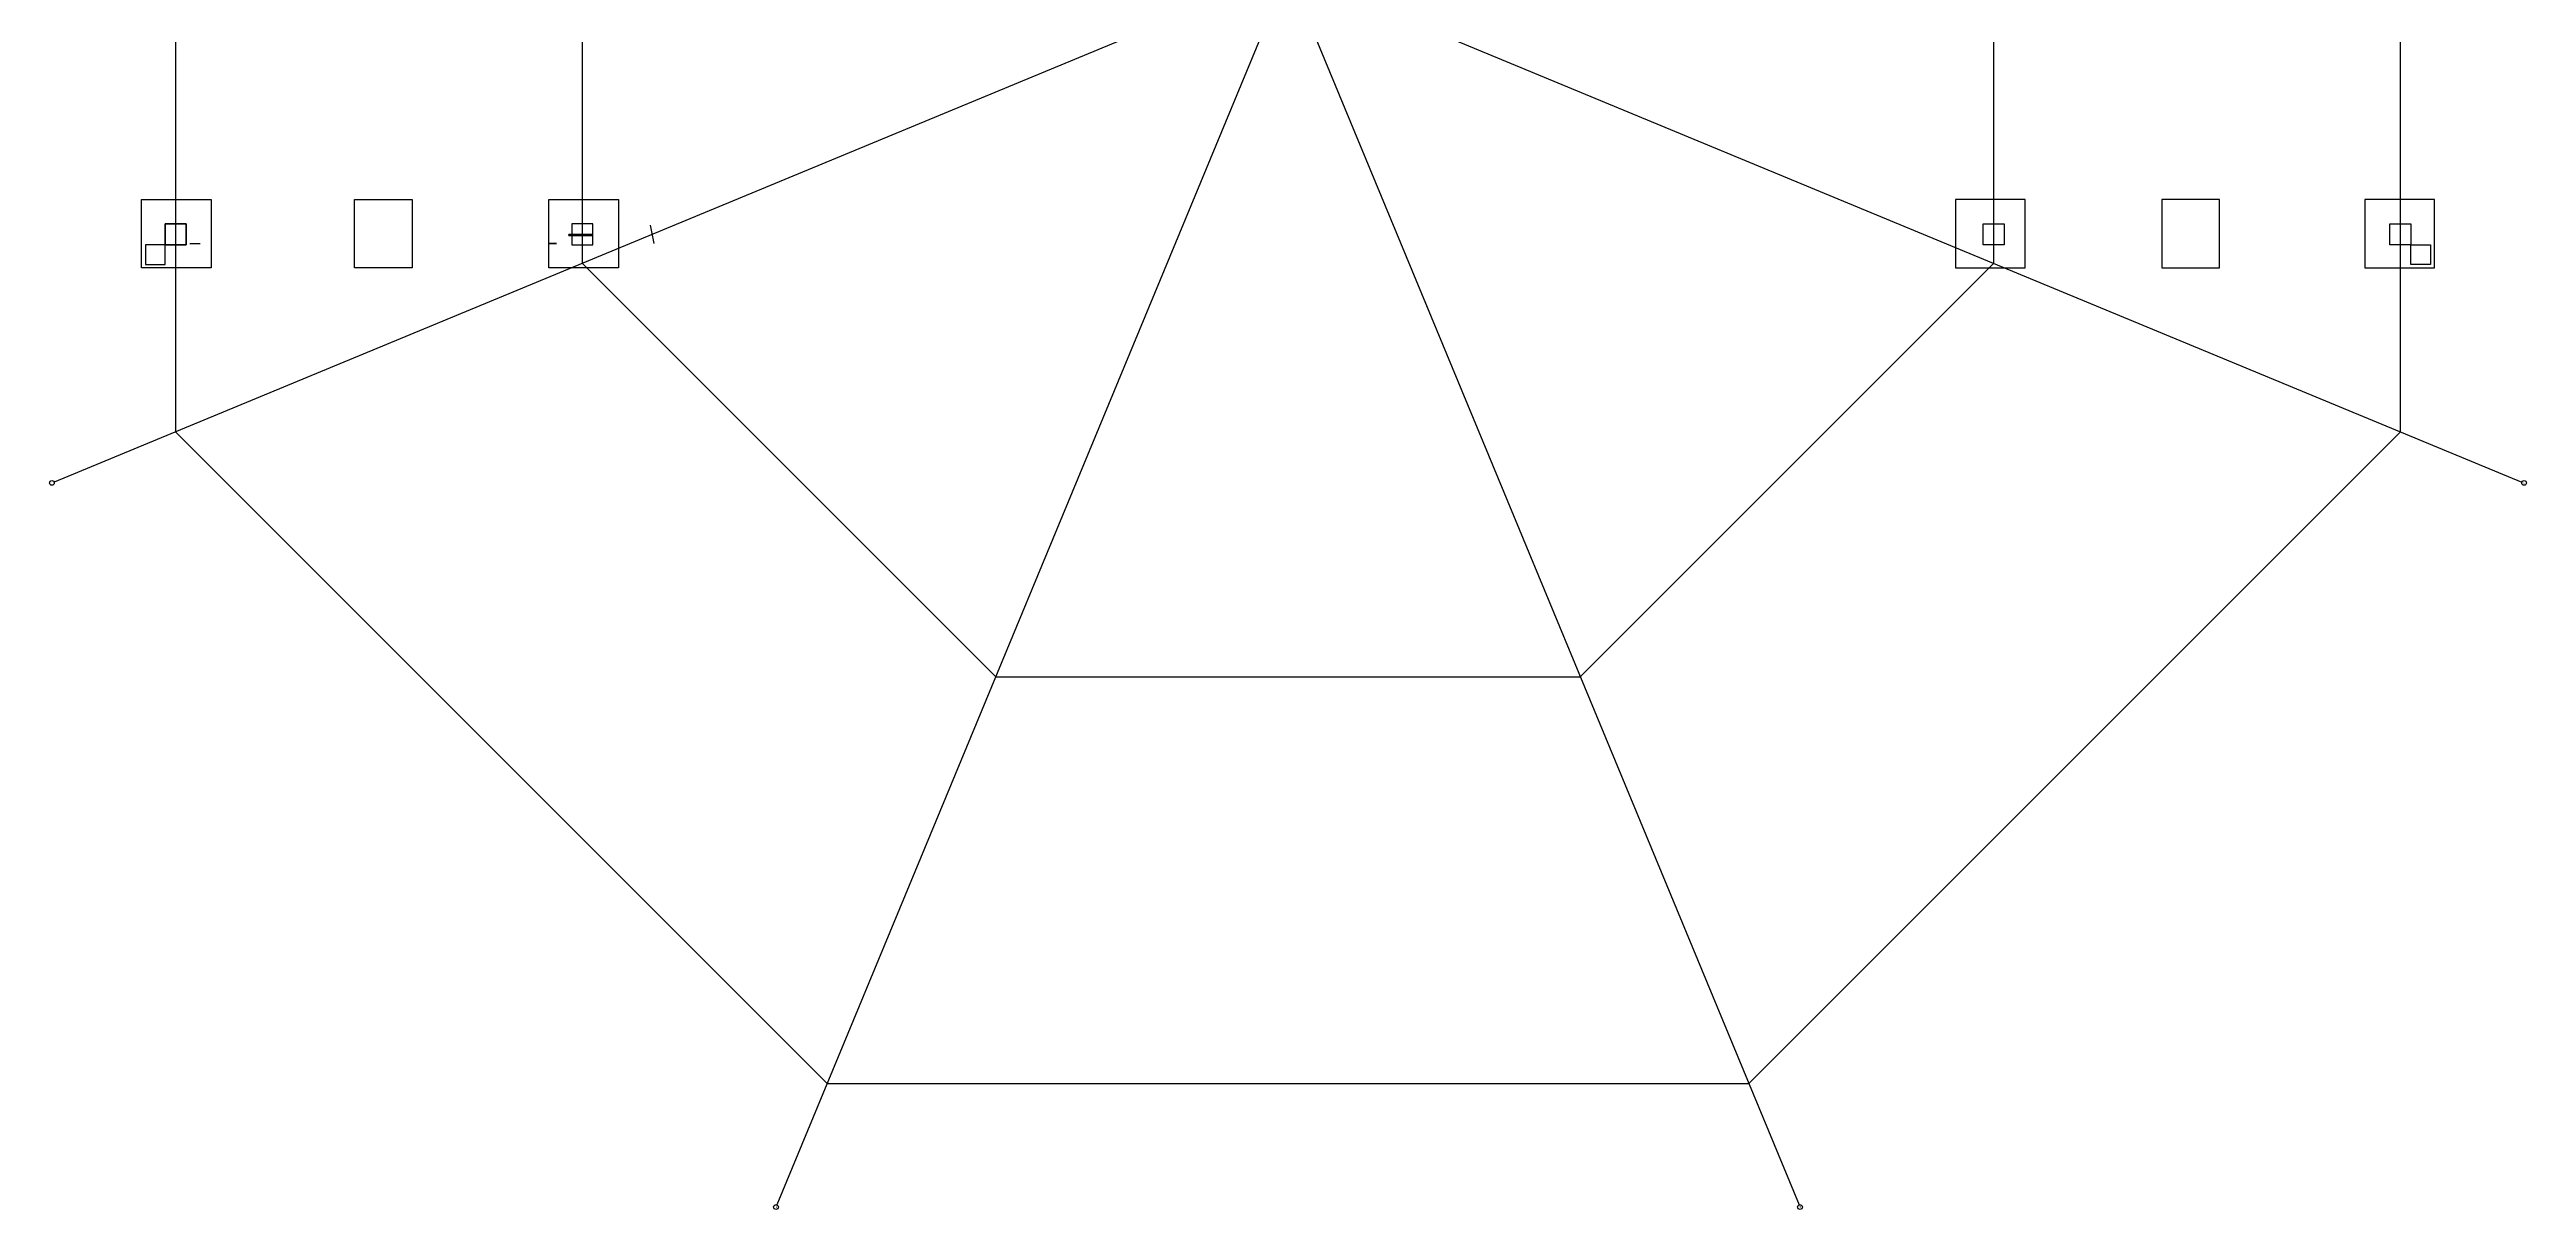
# Model space of a CAD drawing. Header units: millimetres. Extents: x 574 to 19426, y 10574 to 29426.
# Drawn here: x 574 to 19426, y 10574 to 19401 of the extents above; entities that cross this region are included whole.
import ezdxf

# ---------------------------------------------------------------- set-up
doc = ezdxf.new("R2010")
doc.units = ezdxf.units.MM
doc.layers.add('Сетка осей', color=84, linetype='Continuous')
doc.layers.add('Стандарт', color=252, linetype='Continuous')
doc.styles.add('+ACGI3AC0', font='txt.shx', dxfattribs={"height": 15})

msp = doc.modelspace()

# ---------------------------------------------------------------- linework, layer by layer
at = {"layer": 'Сетка осей'}
for q in [(609, 16110), (6110, 10609), (13890, 10609), (19391, 16110)]:
    msp.add_line((10000, 20000), q, dxfattribs=at)
at = {"layer": 'Сетка осей', "linetype": 'Continuous'}
for centre in [(592, 16103), (19408, 16103), (6103, 10592), (13897, 10592)]:
    msp.add_circle(centre, 18.2, dxfattribs=at)
at = {"layer": 'Стандарт'}
for points, elevation in [([(6493, 28467), (1533, 23507), (1533, 16493), (6493, 11533), (13507, 11533), (18467, 16493), (18467, 23507), (13507, 28467)], -345), ([(7775, 25372), (4628, 22225), (4628, 17775), (7775, 14628), (12225, 14628), (15372, 17775), (15372, 22225), (12225, 25372)], -345), ([(1453, 17915), (1303, 17915), (1303, 17765), (1453, 17765)], -345), ([(1613, 17915), (1453, 17915), (1453, 18075), (1613, 18075)], -333), ([(4527, 17986), (4708, 17986), (4708, 17995), (4527, 17995)], -333), ([(4687, 17986), (4527, 17986), (4527, 17995), (4687, 17995)], -333), ([(18547, 17915), (18697, 17915), (18697, 17765), (18547, 17765)], -345)]:
    msp.add_lwpolyline(points, close=True, dxfattribs=dict(at, elevation=elevation))
at = {"layer": 'Стандарт', "color": 5, "lineweight": 30, "elevation": -345}
for points in [[(1275, 18260), (1805, 18260), (1805, 17740), (1275, 17740)], [(3335, 17740), (2895, 17740), (2895, 18260), (3335, 18260)], [(4375, 18260), (4905, 18260), (4905, 17740), (4375, 17740)], [(15610, 18260), (15080, 18260), (15080, 17740), (15610, 17740)], [(16650, 17740), (17090, 17740), (17090, 18260), (16650, 18260)], [(18725, 18260), (18195, 18260), (18195, 17740), (18725, 17740)]]:
    msp.add_lwpolyline(points, close=True, dxfattribs=at)
at = {"layer": 'Стандарт', "color": 3, "lineweight": 30, "elevation": -345}
for points in [[(1453, 17915), (1613, 17915), (1613, 18075), (1453, 18075)], [(4548, 17915), (4708, 17915), (4708, 18075), (4548, 18075)], [(15452, 17915), (15292, 17915), (15292, 18075), (15452, 18075)], [(18547, 17915), (18387, 17915), (18387, 18075), (18547, 18075)]]:
    msp.add_lwpolyline(points, close=True, dxfattribs=at)
at = {"layer": 'Стандарт', "extrusion": (2.99458e-07, -1, 3.56629e-08), "elevation": -17925}
msp.add_lwpolyline([(1642, 3061), (1721, 2393)], dxfattribs=at)
at = {"layer": 'Стандарт', "extrusion": (0, -1, 3.06162e-16), "elevation": -17925}
msp.add_lwpolyline([(4432, 3446), (4372, 3446), (4372, 3426), (4432, 3426)], close=True, dxfattribs=at)
at = {"layer": 'Стандарт'}
msp.add_lwpolyline([(5146, 18065), (5173, 17925)], dxfattribs=at)

# ---------------------------------------------------------------- texts
at = {"layer": 'Сетка осей', "style": '+ACGI3AC0'}
for s, p in [('1', (590, 16097)), ('4', (19402, 16097)), ('2', (6101, 10586)), ('3', (13892, 10585))]:
    msp.add_text(s, height=15, dxfattribs=at).set_placement(p)

doc.saveas('drawing.dxf')
